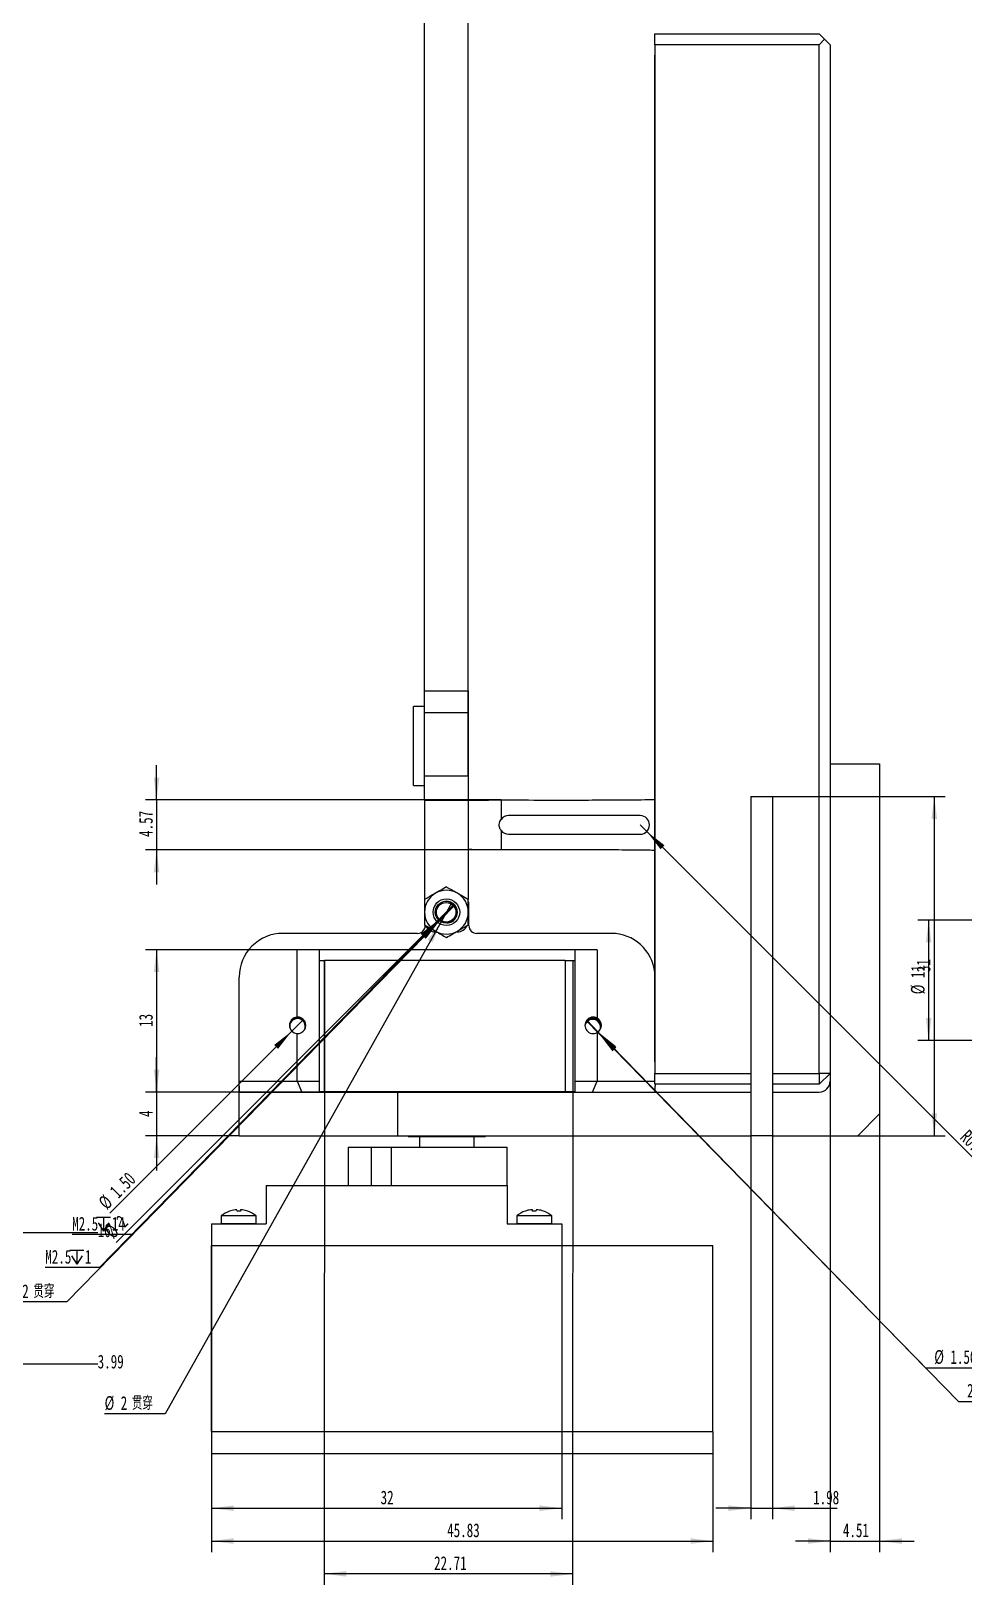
# Model space of a CAD drawing. Header units: millimetres. Extents: x 0 to 1189, y 0 to 841.
# Drawn here: x 181.7 to 352.1, y 400 to 684 of the extents above; entities that cross this region are included whole.
import ezdxf

# ---------------------------------------------------------------- set-up
doc = ezdxf.new("R2010")
doc.units = ezdxf.units.MM
doc.layers.add('10', color=7, linetype='Continuous')
doc.layers.add('WCSK', color=1, linetype='Continuous')
doc.styles.add('SLDTEXTSTYLE0', font='TXT', dxfattribs={"width": 0.7})
doc.styles.add('SLDTEXTSTYLE1', font='TXT', dxfattribs={"width": 0.7, "bigfont": 'bigfont'})
doc.dimstyles.new('SLDDIMSTYLE1', dxfattribs={"dimtxt": 2.5, "dimasz": 4.08, "dimexe": 0, "dimexo": 0.0625, "dimtad": 0, "dimtih": 1, "dimtoh": 1, "dimlfac": 0.5, "dimrnd": 1e-09, "dimzin": 12, "dimdsep": 46, "dimtxsty": 'SLDTEXTSTYLE0', "dimblk1": 'NONE', "dimblk2": 'NONE', "dimsah": 1, "dimcen": 0.09, "dimadec": 0, "dimazin": 3, "dimtfac": 1, "dimtofl": 0, "dimtmove": 0, "dimatfit": 3, "dimldrblk": 'NONE', "dimfxl": 1, "dimfrac": 2, "dimtolj": 1, "dimtzin": 12, "dimarcsym": 0})
doc.dimstyles.new('SLDDIMSTYLE10', dxfattribs={"dimtxt": 2.5, "dimasz": 4.08, "dimexe": 0, "dimexo": 0.0625, "dimtad": 2, "dimlfac": 0.5, "dimrnd": 1e-09, "dimdsep": 46, "dimtxsty": 'SLDTEXTSTYLE0', "dimsah": 1, "dimcen": 0, "dimadec": 0, "dimazin": 2, "dimtfac": 1, "dimtofl": 0, "dimtmove": 0, "dimatfit": 3, "dimfxl": 1, "dimfrac": 2, "dimtolj": 1, "dimtzin": 12, "dimarcsym": 0})
doc.dimstyles.new('SLDDIMSTYLE13', dxfattribs={"dimtxt": 2.5, "dimasz": 4.08, "dimexe": 0, "dimexo": 0.0625, "dimtad": 2, "dimlfac": 0.5, "dimrnd": 1e-09, "dimzin": 12, "dimdsep": 46, "dimtxsty": 'SLDTEXTSTYLE0', "dimblk1": 'NONE', "dimsah": 1, "dimcen": 0, "dimadec": 0, "dimazin": 3, "dimtfac": 1, "dimtmove": 0, "dimatfit": 3, "dimldrblk": 'NONE', "dimfxl": 1, "dimfrac": 2, "dimtolj": 1, "dimtzin": 12, "dimarcsym": 0})
doc.dimstyles.new('SLDDIMSTYLE14', dxfattribs={"dimtxt": 2.5, "dimasz": 4.08, "dimexe": 0, "dimexo": 0.0625, "dimtad": 2, "dimlfac": 0.5, "dimrnd": 1e-09, "dimzin": 4, "dimdsep": 46, "dimtxsty": 'SLDTEXTSTYLE0', "dimblk1": 'NONE', "dimsah": 1, "dimcen": 0, "dimadec": 0, "dimazin": 1, "dimtfac": 1, "dimtmove": 0, "dimatfit": 3, "dimldrblk": 'NONE', "dimfxl": 1, "dimfrac": 2, "dimtolj": 1, "dimtzin": 12, "dimarcsym": 0})
doc.dimstyles.new('SLDDIMSTYLE15', dxfattribs={"dimtxt": 2.5, "dimasz": 4.08, "dimexe": 0, "dimexo": 0.0625, "dimtad": 0, "dimtih": 1, "dimtoh": 1, "dimlfac": 0.5, "dimrnd": 1e-09, "dimzin": 12, "dimdsep": 46, "dimtxsty": 'SLDTEXTSTYLE0', "dimblk1": 'NONE', "dimsah": 1, "dimcen": 0, "dimadec": 0, "dimazin": 3, "dimtfac": 1, "dimtmove": 0, "dimatfit": 3, "dimldrblk": 'NONE', "dimfxl": 1, "dimfrac": 2, "dimtolj": 1, "dimtzin": 12, "dimarcsym": 0})
doc.dimstyles.new('SLDDIMSTYLE4', dxfattribs={"dimtxt": 2.5, "dimasz": 4.08, "dimexe": 0, "dimexo": 0.0625, "dimtad": 2, "dimlfac": 0.5, "dimrnd": 1e-09, "dimzin": 12, "dimdsep": 46, "dimtxsty": 'SLDTEXTSTYLE0', "dimsah": 1, "dimcen": 0.09, "dimadec": 0, "dimazin": 3, "dimtfac": 1, "dimtmove": 0, "dimatfit": 0, "dimfxl": 1, "dimfrac": 2, "dimtolj": 1, "dimtzin": 12, "dimarcsym": 0})
doc.dimstyles.new('SLDDIMSTYLE5', dxfattribs={"dimtxt": 2.5, "dimasz": 4.08, "dimexe": 0, "dimexo": 0.0625, "dimtad": 2, "dimlfac": 0.5, "dimrnd": 1e-09, "dimzin": 12, "dimdsep": 46, "dimtxsty": 'SLDTEXTSTYLE0', "dimsah": 1, "dimcen": 0.09, "dimadec": 0, "dimazin": 3, "dimtfac": 1, "dimtofl": 0, "dimtmove": 0, "dimatfit": 3, "dimfxl": 1, "dimfrac": 2, "dimtolj": 1, "dimtzin": 12, "dimarcsym": 0})
doc.dimstyles.new('SLDDIMSTYLE8', dxfattribs={"dimtxt": 2.5, "dimasz": 4.08, "dimexe": 0, "dimexo": 0.0625, "dimtad": 0, "dimtih": 1, "dimtoh": 1, "dimlfac": 0.5, "dimrnd": 1e-09, "dimzin": 12, "dimdsep": 46, "dimtxsty": 'SLDTEXTSTYLE0', "dimblk1": 'NONE', "dimsah": 1, "dimcen": 0, "dimadec": 0, "dimazin": 3, "dimtfac": 1, "dimtmove": 0, "dimatfit": 3, "dimldrblk": 'NONE', "dimfxl": 1, "dimfrac": 2, "dimtolj": 1, "dimtzin": 12, "dimarcsym": 0})
doc.dimstyles.new('SLDDIMSTYLE9', dxfattribs={"dimtxt": 2.5, "dimasz": 4.08, "dimexe": 0, "dimexo": 0.0625, "dimtad": 0, "dimtih": 1, "dimtoh": 1, "dimlfac": 0.5, "dimrnd": 1e-09, "dimzin": 4, "dimdsep": 46, "dimtxsty": 'SLDTEXTSTYLE0', "dimblk1": 'NONE', "dimsah": 1, "dimcen": 0, "dimadec": 0, "dimazin": 1, "dimtfac": 1, "dimtmove": 0, "dimatfit": 3, "dimldrblk": 'NONE', "dimfxl": 1, "dimfrac": 2, "dimtolj": 1, "dimtzin": 12, "dimarcsym": 0})

# ---------------------------------------------------------------- blocks, each defined once
blk = doc.blocks.new('_D_114')
at = {"layer": '10'}
blk.add_line((139.35, 464.4), (193.85, 464.4), dxfattribs=at)
at = {"layer": '10', "insert": (193.85, 466.07), "char_height": 2.5, "attachment_point": 1, "style": 'SLDTEXTSTYLE0'}
blk.add_mtext('16', dxfattribs=at)
blk = doc.blocks.new('_None')
blk = doc.blocks.new('_D_115')
at = {"layer": '10'}
blk.add_line((140.75, 440.37), (193.85, 440.37), dxfattribs=at)
at = {"layer": '10', "insert": (193.85, 442.05), "char_height": 2.5, "attachment_point": 1, "style": 'SLDTEXTSTYLE0'}
blk.add_mtext('3.99', dxfattribs=at)
blk = doc.blocks.new('_D_171')
at = {"layer": '10'}
for p, q in [((397.41, 521.5), (343.69, 521.5)), ((345.69, 521.5), (345.69, 499.5)), ((397.41, 499.5), (343.69, 499.5))]:
    blk.add_line(p, q, dxfattribs=at)
for points in [[(345.69, 521.5), (345.18, 517.42), (346.19, 517.42)], [(345.69, 499.5), (346.19, 503.58), (345.18, 503.58)]]:
    blk.add_solid(points, dxfattribs=at)
at = {"layer": '10', "char_height": 2.5, "attachment_point": 1, "rotation": 90, "style": 'SLDTEXTSTYLE0'}
for s, insert in [('11', (342.46, 510.88)), ('%%c', (342.45, 507.94))]:
    blk.add_mtext(s, dxfattribs=dict(at, insert=insert))
blk = doc.blocks.new('_D_177')
at = {"layer": '10'}
for p, q in [((214.62, 424), (214.62, 406)), ((306.27, 424), (306.27, 406)), ((214.62, 408), (306.27, 408))]:
    blk.add_line(p, q, dxfattribs=at)
for points in [[(214.62, 408), (218.7, 407.49), (218.7, 408.51)], [(306.27, 408), (302.19, 408.51), (302.19, 407.49)]]:
    blk.add_solid(points, dxfattribs=at)
at = {"layer": '10', "insert": (257.71, 411.22), "char_height": 2.5, "attachment_point": 1, "style": 'SLDTEXTSTYLE0'}
blk.add_mtext('45.83', dxfattribs=at)
blk = doc.blocks.new('_D_178')
at = {"layer": '10'}
for p, q in [((327.7, 492.07), (327.7, 406)), ((336.72, 486.07), (336.72, 406)), ((327.7, 408), (321.35, 408)), ((327.7, 408), (336.72, 408)), ((336.72, 408), (343.07, 408))]:
    blk.add_line(p, q, dxfattribs=at)
for points in [[(327.7, 408), (323.62, 408.51), (323.62, 407.49)], [(336.72, 408), (340.8, 407.49), (340.8, 408.51)]]:
    blk.add_solid(points, dxfattribs=at)
at = {"layer": '10', "insert": (330.02, 411.22), "char_height": 2.5, "attachment_point": 1, "style": 'SLDTEXTSTYLE0'}
blk.add_mtext('4.51', dxfattribs=at)
blk = doc.blocks.new('_D_179')
at = {"layer": '10'}
for p, q in [((313.18, 482.07), (313.18, 412)), ((317.13, 482.07), (317.13, 412)), ((313.18, 414), (306.83, 414)), ((313.18, 414), (317.13, 414)), ((317.13, 414), (328.96, 414))]:
    blk.add_line(p, q, dxfattribs=at)
for points in [[(313.18, 414), (309.1, 414.51), (309.1, 413.49)], [(317.13, 414), (321.21, 413.49), (321.21, 414.51)]]:
    blk.add_solid(points, dxfattribs=at)
at = {"layer": '10', "insert": (324.58, 417.22), "char_height": 2.5, "attachment_point": 1, "style": 'SLDTEXTSTYLE0'}
blk.add_mtext('1.98', dxfattribs=at)
blk = doc.blocks.new('_D_180')
at = {"layer": '10'}
for q in [(258.98, 524.36), (197.2, 462.59)]:
    blk.add_line((256.15, 521.53), q, dxfattribs=at)
blk.add_solid([(256.15, 521.53), (252.91, 519.01), (253.62, 518.29)], dxfattribs=at)
at = {"layer": '10', "char_height": 2.5, "attachment_point": 1, "rotation": 45, "style": 'SLDTEXTSTYLE0'}
for s, insert in [('%%c', (194.92, 464.87)), ('2', (197, 466.94))]:
    blk.add_mtext(s, dxfattribs=dict(at, insert=insert))
blk = doc.blocks.new('_D_181')
at = {"layer": '10'}
for q in [(231.45, 503.32), (196.05, 467.92)]:
    blk.add_line((229.33, 501.2), q, dxfattribs=at)
blk.add_solid([(229.33, 501.2), (226.09, 498.67), (226.8, 497.95)], dxfattribs=at)
at = {"layer": '10', "char_height": 2.5, "attachment_point": 1, "rotation": 45, "style": 'SLDTEXTSTYLE0'}
for s, insert in [('1.50', (195.85, 472.27)), ('%%c', (193.76, 470.2))]:
    blk.add_mtext(s, dxfattribs=dict(at, insert=insert))
blk = doc.blocks.new('_D_182')
at = {"layer": '10'}
for p, q in [((235.29, 514.1), (235.21, 400.02)), ((280.7, 514.07), (280.62, 399.98)), ((280.62, 401.98), (235.21, 402.02))]:
    blk.add_line(p, q, dxfattribs=at)
for points in [[(235.21, 402.02), (239.29, 401.5), (239.29, 402.52)], [(280.62, 401.98), (276.54, 402.49), (276.54, 401.48)]]:
    blk.add_solid(points, dxfattribs=at)
at = {"layer": '10', "insert": (255.32, 405.22), "char_height": 2.5, "attachment_point": 1, "rotation": 359.9591, "style": 'SLDTEXTSTYLE0'}
blk.add_mtext('22.71', dxfattribs=at)
blk = doc.blocks.new('_D_183')
at = {"layer": '10'}
for p, q in [((230.3, 516.07), (202.62, 516.07)), ((204.62, 516.07), (204.62, 490.07)), ((234.3, 490.07), (202.62, 490.07))]:
    blk.add_line(p, q, dxfattribs=at)
for points in [[(204.62, 516.07), (204.11, 511.99), (205.13, 511.99)], [(204.62, 490.07), (205.13, 494.15), (204.11, 494.15)]]:
    blk.add_solid(points, dxfattribs=at)
at = {"layer": '10', "insert": (201.4, 501.97), "char_height": 2.5, "attachment_point": 1, "rotation": 90, "style": 'SLDTEXTSTYLE0'}
blk.add_mtext('13', dxfattribs=at)
blk = doc.blocks.new('_D_184')
at = {"layer": '10'}
for p, q in [((253.56, 693.48), (247.21, 693.48)), ((253.56, 559.39), (253.56, 695.48)), ((253.56, 693.48), (261.56, 693.48)), ((261.56, 559.39), (261.56, 695.48)), ((261.56, 693.48), (267.91, 693.48))]:
    blk.add_line(p, q, dxfattribs=at)
for points in [[(253.56, 693.48), (249.48, 693.99), (249.48, 692.97)], [(261.56, 693.48), (265.64, 692.97), (265.64, 693.99)]]:
    blk.add_solid(points, dxfattribs=at)
at = {"layer": '10', "insert": (257.02, 696.7), "char_height": 2.5, "attachment_point": 1, "style": 'SLDTEXTSTYLE0'}
blk.add_mtext('4', dxfattribs=at)
blk = doc.blocks.new('_D_185')
at = {"layer": '10'}
for p, q in [((204.62, 543.46), (204.62, 549.81)), ((267.56, 543.46), (202.62, 543.46)), ((204.62, 543.46), (204.62, 534.32)), ((267.56, 534.32), (202.62, 534.32)), ((204.62, 534.32), (204.62, 527.97))]:
    blk.add_line(p, q, dxfattribs=at)
for points in [[(204.62, 543.46), (205.13, 547.54), (204.11, 547.54)], [(204.62, 534.32), (204.11, 530.24), (205.13, 530.24)]]:
    blk.add_solid(points, dxfattribs=at)
at = {"layer": '10', "insert": (201.4, 536.7), "char_height": 2.5, "attachment_point": 1, "rotation": 90, "style": 'SLDTEXTSTYLE0'}
blk.add_mtext('4.57', dxfattribs=at)
blk = doc.blocks.new('_D_186')
at = {"layer": '10'}
for p, q in [((204.62, 490.07), (204.62, 496.42)), ((219.7, 490.07), (202.62, 490.07)), ((204.62, 490.07), (204.62, 482.07)), ((219.7, 482.07), (202.62, 482.07)), ((204.62, 482.07), (204.62, 475.72))]:
    blk.add_line(p, q, dxfattribs=at)
for points in [[(204.62, 490.07), (205.13, 494.15), (204.11, 494.15)], [(204.62, 482.07), (204.11, 477.99), (205.13, 477.99)]]:
    blk.add_solid(points, dxfattribs=at)
at = {"layer": '10', "insert": (201.4, 485.52), "char_height": 2.5, "attachment_point": 1, "rotation": 90, "style": 'SLDTEXTSTYLE0'}
blk.add_mtext('4', dxfattribs=at)
blk = doc.blocks.new('_D_187')
at = {"layer": '10'}
for p, q in [((317.13, 544.07), (348.72, 544.07)), ((346.72, 544.07), (346.72, 482.07)), ((317.13, 482.07), (348.72, 482.07))]:
    blk.add_line(p, q, dxfattribs=at)
for points in [[(346.72, 544.07), (346.21, 539.99), (347.23, 539.99)], [(346.72, 482.07), (347.23, 486.15), (346.21, 486.15)]]:
    blk.add_solid(points, dxfattribs=at)
at = {"layer": '10', "insert": (343.5, 511.97), "char_height": 2.5, "attachment_point": 1, "rotation": 90, "style": 'SLDTEXTSTYLE0'}
blk.add_mtext('31', dxfattribs=at)
blk = doc.blocks.new('_D_188')
at = {"layer": '10'}
for p, q in [((214.65, 465.97), (214.65, 412)), ((278.65, 465.97), (278.65, 412)), ((214.65, 414), (278.65, 414))]:
    blk.add_line(p, q, dxfattribs=at)
for points in [[(214.65, 414), (218.73, 413.49), (218.73, 414.51)], [(278.65, 414), (274.57, 414.51), (274.57, 413.49)]]:
    blk.add_solid(points, dxfattribs=at)
at = {"layer": '10', "insert": (245.55, 417.22), "char_height": 2.5, "attachment_point": 1, "style": 'SLDTEXTSTYLE0'}
blk.add_mtext('32', dxfattribs=at)
blk = doc.blocks.new('_D_189')
at = {"layer": '10'}
for p, q in [((258.54, 524.69), (256.59, 521.2)), ((256.59, 521.2), (206.21, 431.27)), ((206.21, 431.27), (195.12, 431.27))]:
    blk.add_line(p, q, dxfattribs=at)
blk.add_solid([(256.59, 521.2), (254.15, 517.89), (255.04, 517.4)], dxfattribs=at)
at = {"layer": '10', "char_height": 2.5, "attachment_point": 1}
for s, insert, style in [('%%c', (195.12, 434.48), 'SLDTEXTSTYLE0'), ('贯穿', (200.09, 434.47), 'SLDTEXTSTYLE1'), ('2', (198.06, 434.47), 'SLDTEXTSTYLE0')]:
    blk.add_mtext(s, dxfattribs=dict(at, insert=insert, style=style))
blk = doc.blocks.new('SW_SYMBOL_HOLE_DEPTH')
at = {"layer": '10', "color": 0}
for p, q in [((0, 875), (800, 875)), ((100, 555), (400, 75)), ((400, 875), (400, 75)), ((700, 555), (400, 75))]:
    blk.add_line(p, q, dxfattribs=at)
blk = doc.blocks.new('_D_190')
at = {"layer": '10'}
for p, q in [((283.19, 503.07), (285.42, 500.78)), ((285.42, 500.78), (351.13, 433.53)), ((351.13, 433.53), (361.5, 433.53))]:
    blk.add_line(p, q, dxfattribs=at)
blk.add_solid([(285.42, 500.78), (287.91, 497.51), (288.64, 498.22)], dxfattribs=at)
at = {"layer": '10', "xscale": 0.0032226693, "yscale": 0.0032226693, "zscale": 0.0032226693}
blk.add_blockref('SW_SYMBOL_HOLE_DEPTH', (357.62, 433.89), dxfattribs=at)
at = {"layer": '10', "char_height": 2.5, "attachment_point": 1, "style": 'SLDTEXTSTYLE0'}
for s, insert in [('2-M2', (352.72, 436.74)), ('4', (360.41, 436.74))]:
    blk.add_mtext(s, dxfattribs=dict(at, insert=insert))
blk = doc.blocks.new('_D_191')
at = {"layer": '10'}
for p, q in [((259.1, 524.2), (256.3, 521.34)), ((256.3, 521.34), (188.21, 451.71)), ((188.21, 451.71), (177.12, 451.71))]:
    blk.add_line(p, q, dxfattribs=at)
blk.add_solid([(256.3, 521.34), (253.09, 518.78), (253.81, 518.07)], dxfattribs=at)
at = {"layer": '10', "char_height": 2.5, "attachment_point": 1}
for s, insert, style in [('%%c', (177.12, 454.92), 'SLDTEXTSTYLE0'), ('2', (180.06, 454.91), 'SLDTEXTSTYLE0'), ('贯穿', (182.09, 454.91), 'SLDTEXTSTYLE1')]:
    blk.add_mtext(s, dxfattribs=dict(at, insert=insert, style=style))
blk = doc.blocks.new('_D_192')
at = {"layer": 'WCSK'}
for p, q in [((258.92, 524.36), (256.13, 521.5)), ((256.13, 521.5), (200.21, 464.04)), ((200.21, 464.04), (189.19, 464.04))]:
    blk.add_line(p, q, dxfattribs=at)
blk.add_solid([(256.13, 521.5), (252.92, 518.93), (253.64, 518.22)], dxfattribs=at)
at = {"layer": 'WCSK', "xscale": 0.0032226693, "yscale": 0.0032226693, "zscale": 0.0032226693}
blk.add_blockref('SW_SYMBOL_HOLE_DEPTH', (193.64, 464.4), dxfattribs=at)
at = {"layer": 'WCSK', "char_height": 2.5, "attachment_point": 1, "style": 'SLDTEXTSTYLE0'}
for s, insert in [('M2.5', (189.19, 467.25)), ('14', (196.43, 467.25))]:
    blk.add_mtext(s, dxfattribs=dict(at, insert=insert))
blk = doc.blocks.new('_D_193')
at = {"layer": '10'}
for p, q in [((283.24, 503.18), (285.33, 501.03)), ((285.33, 501.03), (345.13, 439.69)), ((345.13, 439.69), (359.51, 439.69))]:
    blk.add_line(p, q, dxfattribs=at)
blk.add_solid([(285.33, 501.03), (287.82, 497.75), (288.55, 498.46)], dxfattribs=at)
at = {"layer": '10', "char_height": 2.5, "attachment_point": 1}
for s, insert, style in [('贯穿', (354.98, 442.89), 'SLDTEXTSTYLE1'), ('%%c', (346.72, 442.9), 'SLDTEXTSTYLE0'), ('1.50', (349.66, 442.89), 'SLDTEXTSTYLE0')]:
    blk.add_mtext(s, dxfattribs=dict(at, insert=insert, style=style))
blk = doc.blocks.new('_D_194')
at = {"layer": 'WCSK'}
for p, q in [((258.97, 524.37), (256.17, 521.5)), ((256.17, 521.5), (194.21, 458)), ((194.21, 458), (184.28, 458))]:
    blk.add_line(p, q, dxfattribs=at)
blk.add_solid([(256.17, 521.5), (252.96, 518.94), (253.69, 518.23)], dxfattribs=at)
at = {"layer": 'WCSK', "xscale": 0.0032226693, "yscale": 0.0032226693, "zscale": 0.0032226693}
blk.add_blockref('SW_SYMBOL_HOLE_DEPTH', (188.74, 458.36), dxfattribs=at)
at = {"layer": 'WCSK', "char_height": 2.5, "attachment_point": 1, "style": 'SLDTEXTSTYLE0'}
for s, insert in [('M2.5', (184.28, 461.21)), ('1', (191.52, 461.21))]:
    blk.add_mtext(s, dxfattribs=dict(at, insert=insert))
blk = doc.blocks.new('_D_195')
at = {"layer": '10'}
for q in [(292.98, 538.89), (354.65, 477.22)]:
    blk.add_line((294.19, 537.68), q, dxfattribs=at)
blk.add_solid([(294.19, 537.68), (296.71, 534.44), (297.43, 535.16)], dxfattribs=at)
at = {"layer": '10', "insert": (353.05, 483.37), "char_height": 2.5, "attachment_point": 1, "rotation": 315, "style": 'SLDTEXTSTYLE0'}
blk.add_mtext('R0.85', dxfattribs=at)

msp = doc.modelspace()

# ---------------------------------------------------------------- linework, layer by layer
at = {"color": 7, "linetype": 'Continuous', "lineweight": 25}
for p, q in [((295.669, 681.478), (295.669, 683.478)), ((295.669, 683.478), (325.669, 683.478)), ((325.669, 683.478), (326.669, 682.478)), ((326.669, 682.478), (325.669, 681.478)), ((327.669, 681.478), (326.669, 682.478)), ((295.669, 679.596), (295.656, 679.596)), ((295.656, 495.596), (295.656, 679.596)), ((295.669, 681.478), (295.669, 493.478)), ((325.669, 681.478), (295.669, 681.478)), ((325.669, 493.478), (325.669, 681.478)), ((327.669, 681.478), (327.669, 493.478)), ((253.564, 563.392), (261.564, 563.392)), ((253.564, 559.392), (253.564, 563.392)), ((261.564, 563.392), (261.564, 559.392)), ((253.564, 560.519), (251.566, 560.519)), ((251.566, 553.319), (251.566, 560.519)), ((261.566, 561.519), (261.564, 561.519)), ((261.566, 561.519), (261.566, 545.119)), ((261.564, 559.392), (253.564, 559.392)), ((253.564, 547.864), (253.564, 559.392)), ((261.564, 547.864), (261.564, 559.392)), ((251.566, 546.119), (251.566, 553.319)), ((327.7, 550.071), (327.7, 492.071)), ((327.7, 550.071), (336.72, 550.071)), ((336.72, 550.071), (336.72, 486.071)), ((251.566, 546.119), (253.564, 546.119)), ((253.564, 543.392), (253.564, 547.864)), ((253.564, 547.864), (261.564, 547.864)), ((261.564, 547.864), (261.564, 543.392)), ((253.564, 543.392), (261.564, 543.392)), ((253.564, 543.392), (253.564, 521.327)), ((261.566, 545.119), (261.564, 545.119)), ((261.564, 543.392), (261.564, 525.247)), ((267.564, 543.457), (267.564, 539.903)), ((313.181, 544.071), (313.181, 482.071)), ((313.181, 544.071), (317.135, 544.071)), ((317.135, 544.071), (317.135, 482.071)), ((292.983, 540.587), (268.927, 540.587)), ((267.564, 537.87), (267.564, 534.316)), ((268.927, 537.186), (292.983, 537.186)), ((257.57, 524.934), (257.306, 524.917)), ((259.216, 524.075), (258.928, 524.35)), ((261.7, 520.471), (261.7, 524.071)), ((252.3, 519.071), (227.7, 519.071)), ((287.7, 519.071), (263.1, 519.071)), ((230.3, 503.757), (230.3, 516.071)), ((285.1, 516.071), (230.3, 516.071)), ((234.3, 516.071), (234.3, 492.071)), ((234.3, 514.104), (235.288, 514.104)), ((235.288, 490.104), (235.288, 514.104)), ((279.288, 514.104), (235.288, 514.104)), ((279.288, 514.104), (279.288, 490.104)), ((279.288, 514.104), (281.1, 514.104)), ((281.1, 492.071), (281.1, 516.071)), ((285.1, 516.071), (285.1, 503.581)), ((219.7, 492.071), (219.7, 511.071)), ((230.3, 492.071), (230.3, 500.762)), ((285.1, 500.938), (285.1, 492.071)), ((295.669, 495.596), (295.656, 495.596)), ((219.7, 491.165), (219.7, 492.071)), ((219.7, 492.071), (230.3, 492.071)), ((230.3, 492.071), (231.128, 490.071)), ((230.3, 492.071), (234.3, 492.071)), ((234.3, 492.071), (234.3, 490.071)), ((281.1, 490.071), (281.1, 492.071)), ((281.1, 492.071), (285.1, 492.071)), ((284.272, 490.071), (285.1, 492.071)), ((285.1, 492.071), (295.669, 492.071)), ((295.669, 493.478), (313.181, 493.478)), ((295.669, 491.478), (295.669, 493.478)), ((313.181, 491.478), (295.669, 491.478)), ((295.7, 491.478), (295.7, 491.165)), ((317.135, 493.478), (325.669, 493.478)), ((325.669, 491.478), (317.135, 491.478)), ((317.181, 491.478), (317.181, 490.071)), ((327.669, 493.478), (325.669, 491.478)), ((325.669, 493.478), (325.669, 491.478)), ((327.669, 493.478), (325.669, 493.478)), ((219.7, 482.071), (219.7, 491.165)), ((219.721, 490.071), (248.7, 490.071)), ((235.288, 490.104), (234.3, 490.104)), ((279.288, 490.104), (235.288, 490.104)), ((248.7, 482.071), (248.7, 490.071)), ((248.7, 490.071), (313.181, 490.071)), ((281.1, 490.104), (279.288, 490.104)), ((295.7, 490.071), (295.7, 491.165)), ((317.135, 490.071), (325.7, 490.071)), ((332.72, 482.071), (336.72, 486.071)), ((219.7, 482.071), (248.7, 482.071)), ((239.624, 479.972), (239.624, 472.972)), ((239.624, 479.972), (243.801, 479.972)), ((243.801, 479.972), (243.801, 472.972)), ((243.801, 479.972), (247.472, 479.972)), ((247.472, 479.972), (247.472, 472.972)), ((247.472, 479.972), (268.648, 479.972)), ((248.7, 482.071), (313.181, 482.071)), ((250.608, 482.071), (250.608, 481.972)), ((250.608, 481.972), (252.306, 481.972)), ((252.306, 481.972), (252.306, 482.071)), ((252.306, 481.972), (253.517, 481.972)), ((252.648, 481.972), (252.648, 479.972)), ((253.517, 481.972), (253.517, 482.071)), ((253.517, 481.972), (261.78, 481.972)), ((261.78, 481.972), (261.78, 482.071)), ((261.78, 481.972), (262.99, 481.972)), ((262.648, 479.972), (262.648, 481.972)), ((262.99, 481.972), (262.99, 482.071)), ((262.99, 481.972), (264.688, 481.972)), ((264.688, 481.972), (264.688, 482.071)), ((268.648, 472.972), (268.648, 479.972)), ((317.135, 482.071), (313.181, 482.071)), ((317.135, 482.071), (332.72, 482.071)), ((224.648, 472.972), (224.648, 465.972)), ((224.648, 472.972), (268.648, 472.972)), ((268.648, 472.972), (268.648, 465.972)), ((214.648, 465.972), (214.648, 461.999)), ((214.648, 465.972), (224.648, 465.972)), ((216.425, 467.436), (216.425, 465.994)), ((222.825, 467.436), (216.425, 467.436)), ((222.825, 465.994), (216.425, 465.994)), ((217.957, 468.298), (217.956, 468.307)), ((219.317, 468.298), (219.293, 468.537)), ((219.957, 468.537), (219.933, 468.298)), ((221.294, 468.307), (221.293, 468.298)), ((222.825, 465.994), (222.825, 467.436)), ((268.648, 465.972), (278.648, 465.972)), ((270.417, 467.444), (270.417, 466.003)), ((276.817, 467.444), (270.417, 467.444)), ((276.817, 466.003), (270.417, 466.003)), ((271.949, 468.306), (271.948, 468.316)), ((273.309, 468.306), (273.285, 468.545)), ((273.949, 468.545), (273.925, 468.306)), ((275.286, 468.316), (275.285, 468.306)), ((276.817, 466.003), (276.817, 467.444)), ((278.648, 465.972), (278.648, 461.999)), ((214.62, 461.999), (306.27, 461.999)), ((214.62, 427.999), (214.62, 461.999)), ((306.27, 427.999), (306.27, 461.999)), ((214.62, 427.999), (214.62, 423.999)), ((214.62, 427.999), (306.27, 427.999)), ((306.27, 427.999), (306.27, 423.999)), ((214.62, 423.999), (306.27, 423.999))]:
    msp.add_line(p, q, dxfattribs=at)
at = {"color": 7, "linetype": 'Continuous', "lineweight": 25, "flags": 128}
for points in [[(259.564, 522.948), (259.456, 523.598), (259.407, 523.726)], [(261.7, 524.071), (261.642, 524.657), (261.564, 524.964)]]:
    msp.add_lwpolyline(points, dxfattribs=at)
at = {"color": 7, "linetype": 'Continuous', "lineweight": 25}
for centre, radius in [((257.57, 522.934), 2.433), ((257.521, 522.928), 2), ((257.521, 522.928), 1.784)]:
    msp.add_circle(centre, radius, dxfattribs=at)
for centre, radius, start, end in [((268.927, 538.886), 1.7, 90, 143.28671), ((292.983, 538.886), 1.7, 270, 90), ((268.927, 538.886), 1.7, 216.71329, 270), ((257.57, 522.934), 4, 120, 180), ((257.57, 522.934), 4, 60, 120), ((257.57, 522.934), 4, 0, 60), ((257.57, 522.934), 4, 180, 240), ((257.57, 522.934), 2, 276.16574, 90), ((257.564, 522.948), 2, 294.26568, 0), ((257.57, 522.934), 4, 300, 0), ((252.3, 520.471), 1.4, 270, 0), ((255.564, 521.327), 2, 203.50379, 270), ((259.564, 521.327), 2, 270, 335.52115), ((263.1, 520.471), 1.4, 180, 270), ((227.7, 511.071), 8, 90, 180), ((257.57, 522.934), 4, 240, 300), ((287.7, 511.071), 8, 6.01717, 90), ((230.39, 502.259), 1.5, 93.45292, 266.54708), ((230.36, 502.054), 1.427, 90, 188.4301), ((230.36, 502.054), 1.6, 90, 139.62258), ((230.39, 502.259), 1.5, 266.54708, 93.45292), ((230.36, 502.054), 1.6, 23.74428, 90), ((230.36, 502.054), 1.427, 334.93675, 90), ((284.39, 502.259), 1.5, 61.76396, 298.23604), ((284.306, 501.929), 1.427, 90, 171.42083), ((284.306, 501.929), 1.6, 90, 142.65763), ((284.288, 502.104), 1.5, 90, 143.08989), ((284.288, 502.104), 1.5, 37.81821, 90), ((284.306, 501.929), 1.6, 8.64089, 90), ((284.306, 501.929), 1.427, 339.87769, 90), ((284.39, 502.259), 1.5, 298.23604, 61.76396), ((325.7, 492.071), 2, 270, 0), ((248.7, 491.165), 29, 180, 182.1624), ((266.7, 491.165), 29, 357.8376, 0), ((219.625, 463.594), 5, 109.50216, 129.79182), ((217.852, 465.821), 0.173, 60.85367, 90), ((219.625, 463.565), 5.018, 97.78079, 109.40945), ((219.625, 463.427), 4.881, 86.37905, 93.62095), ((219.626, 463.565), 5.018, 70.59055, 82.21921), ((219.625, 463.594), 5, 50.20818, 70.49784), ((221.398, 465.821), 0.173, 90, 119.14633), ((273.617, 463.603), 5, 109.50216, 129.79182), ((271.844, 465.829), 0.173, 55.69819, 90), ((273.616, 463.573), 5.018, 97.78079, 109.40945), ((273.617, 463.435), 4.881, 86.37905, 93.62095), ((273.618, 463.573), 5.018, 70.59055, 82.21921), ((273.617, 463.603), 5, 50.20818, 70.49784), ((275.39, 465.829), 0.173, 90, 124.30181)]:
    msp.add_arc(centre, radius, start, end, dxfattribs=at)
for points, knots in [([(261.564, 543.392), (261.63, 543.393), (261.763, 543.396), (262.797, 543.412), (264.319, 543.432), (266.007, 543.448), (267.122, 543.454), (267.564, 543.457)], [0, 0, 0, 0, 0.2146693, 0.4293379, 0.644026, 0.8587321, 1, 1, 1, 1]), ([(267.564, 543.457), (272.884, 543.444), (281.863, 543.422), (291.228, 543.474), (295.271, 543.533), (295.656, 543.539)], [0, 0, 0, 0, 0.56813605, 0.95892535, 1, 1, 1, 1]), ([(267.564, 537.87), (267.465, 538.034), (267.266, 538.364), (267.199, 538.945), (267.298, 539.481), (267.482, 539.773), (267.564, 539.903)], [0, 0, 0, 0, 0.2630641, 0.5261202, 0.7890254, 1, 1, 1, 1]), ([(267.564, 534.316), (266.889, 534.32), (265.54, 534.329), (263.742, 534.348), (262.385, 534.367), (261.666, 534.379), (261.593, 534.38), (261.564, 534.381)], [0, 0, 0, 0, 0.2146937, 0.4293869, 0.6440902, 0.8587939, 1, 1, 1, 1]), ([(295.656, 534.234), (295.271, 534.24), (291.228, 534.299), (281.863, 534.351), (272.884, 534.329), (267.564, 534.316)], [0, 0, 0, 0, 0.04107465, 0.43186395, 1, 1, 1, 1]), ([(255.57, 526.398), (255.207, 526.189), (254.53, 525.798), (253.874, 525.42), (253.57, 525.244)], [0, 0, 0, 0, 0.5352608, 1, 1, 1, 1]), ([(257.57, 527.553), (257.188, 527.332), (256.531, 526.953), (255.853, 526.562), (255.57, 526.398)], [0, 0, 0, 0, 0.5819428, 1, 1, 1, 1]), ([(259.57, 526.398), (259.207, 526.608), (258.53, 526.999), (257.874, 527.377), (257.57, 527.553)], [0, 0, 0, 0, 0.5352608, 1, 1, 1, 1]), ([(261.57, 525.244), (261.188, 525.464), (260.531, 525.844), (259.853, 526.235), (259.57, 526.398)], [0, 0, 0, 0, 0.58194283, 1, 1, 1, 1]), ([(253.57, 525.244), (253.57, 524.802), (253.57, 524.044), (253.57, 523.261), (253.57, 522.934)], [0, 0, 0, 0, 0.58194283, 1, 1, 1, 1]), ([(253.57, 522.934), (253.57, 522.515), (253.57, 521.733), (253.57, 520.977), (253.57, 520.625)], [0, 0, 0, 0, 0.5352608, 1, 1, 1, 1]), ([(261.57, 522.934), (261.57, 523.353), (261.57, 524.136), (261.57, 524.892), (261.57, 525.244)], [0, 0, 0, 0, 0.5352608, 1, 1, 1, 1]), ([(261.57, 520.625), (261.57, 521.066), (261.57, 521.825), (261.57, 522.607), (261.57, 522.934)], [0, 0, 0, 0, 0.58194283, 1, 1, 1, 1]), ([(253.57, 520.625), (253.952, 520.404), (254.609, 520.025), (255.287, 519.634), (255.57, 519.47)], [0, 0, 0, 0, 0.5819428, 1, 1, 1, 1]), ([(259.57, 519.47), (259.933, 519.68), (260.61, 520.071), (261.266, 520.449), (261.57, 520.625)], [0, 0, 0, 0, 0.5352608, 1, 1, 1, 1]), ([(255.57, 519.47), (255.933, 519.261), (256.61, 518.87), (257.266, 518.491), (257.57, 518.316)], [0, 0, 0, 0, 0.5352608, 1, 1, 1, 1]), ([(257.57, 518.316), (257.952, 518.536), (258.609, 518.916), (259.287, 519.307), (259.57, 519.47)], [0, 0, 0, 0, 0.5819428, 1, 1, 1, 1]), ([(219.293, 468.537), (219.287, 468.542), (219.276, 468.553), (219.195, 468.558), (219.081, 468.553), (218.99, 468.542), (218.945, 468.537)], [0, 0, 0, 0, 0.2500839, 0.5, 0.7499161, 1, 1, 1, 1]), ([(220.305, 468.537), (220.26, 468.542), (220.17, 468.553), (220.055, 468.558), (219.975, 468.553), (219.963, 468.542), (219.957, 468.537)], [0, 0, 0, 0, 0.2500839, 0.5, 0.7499161, 1, 1, 1, 1]), ([(273.285, 468.545), (273.279, 468.55), (273.268, 468.561), (273.187, 468.566), (273.073, 468.561), (272.982, 468.55), (272.937, 468.545)], [0, 0, 0, 0, 0.2500839, 0.5, 0.7499161, 1, 1, 1, 1]), ([(274.297, 468.545), (274.252, 468.55), (274.162, 468.561), (274.047, 468.566), (273.966, 468.561), (273.955, 468.55), (273.949, 468.545)], [0, 0, 0, 0, 0.2500839, 0.5, 0.7499161, 1, 1, 1, 1])]:
    msp.add_open_spline(points, degree=3, knots=knots, dxfattribs=at)

# ---------------------------------------------------------------- dimensions: what is measured, and where the dimension line sits
at = {"layer": '10'}
for base, p1, p2, dimstyle, picture, middle in [((261.564, 693.478), (253.564, 559.392), (261.564, 559.392), 'SLDDIMSTYLE4', '_D_184', (257.564, 693.478)), ((336.72, 407.999), (327.7, 492.071), (336.72, 486.071), 'SLDDIMSTYLE4', '_D_178', (332.21, 407.999)), ((317.135, 413.999), (313.181, 482.071), (317.135, 482.071), 'SLDDIMSTYLE4', '_D_179', (326.768, 413.999)), ((278.648, 413.999), (214.648, 465.972), (278.648, 465.972), 'SLDDIMSTYLE5', '_D_188', (246.648, 413.999)), ((306.2703, 407.9991), (214.6197, 423.9991), (306.2703, 423.9991), 'SLDDIMSTYLE5', '_D_177', (260.445, 407.9991))]:
    dim = msp.add_linear_dim(base=base, p1=p1, p2=p2, dimstyle=dimstyle, dxfattribs=at)
    dim.commit()
    dim.dimension.update_dxf_attribs({"geometry": picture, "text_midpoint": middle, "dimtype": 160})
for base, p1, p2, angle, dimstyle, picture, middle in [((204.62, 534.316), (267.564, 543.457), (267.564, 534.316), 90, 'SLDDIMSTYLE4', '_D_185', (204.62, 538.886)), ((346.72, 482.071), (317.135, 544.071), (317.135, 482.071), 90, 'SLDDIMSTYLE5', '_D_187', (346.72, 513.071)), ((204.62, 490.071), (230.3, 516.071), (234.3, 490.071), 90, 'SLDDIMSTYLE5', '_D_183', (204.62, 503.071)), ((235.208, 402.015), (280.7, 514.071), (235.288, 514.104), 359.95907, 'SLDDIMSTYLE5', '_D_182', (258.057, 401.999)), ((204.62, 482.071), (219.7, 490.071), (219.7, 482.071), 90, 'SLDDIMSTYLE4', '_D_186', (204.62, 486.071))]:
    dim = msp.add_linear_dim(base=base, p1=p1, p2=p2, angle=angle, dimstyle=dimstyle, dxfattribs=at)
    dim.commit()
    dim.dimension.update_dxf_attribs({"geometry": picture, "text_midpoint": middle, "dimtype": 160})
dim = msp.add_radius_dim(center=(292.983, 538.886), mpoint=(294.185, 537.684), dimstyle='SLDDIMSTYLE10', dxfattribs=at)
dim.commit()
dim.dimension.update_dxf_attribs({"geometry": '_D_195', "text_midpoint": (352.72, 479.149), "dimtype": 164})
for p1, p2, dimstyle, picture, middle in [((259.098, 524.201), (256.302, 521.341), 'SLDDIMSTYLE8', '_D_191', (181.869, 453.243)), ((258.541, 524.693), (256.587, 521.204), 'SLDDIMSTYLE8', '_D_189', (199.869, 432.798)), ((283.241, 503.178), (285.335, 501.03), 'SLDDIMSTYLE9', '_D_193', (353.115, 441.223))]:
    dim = msp.add_diameter_dim_2p(p1=p1, p2=p2, text='<> 贯穿', dimstyle=dimstyle, dxfattribs=at)
    dim.commit()
    dim.dimension.update_dxf_attribs({"geometry": picture, "text_midpoint": middle, "dimtype": 163})
for p1, p2, dimstyle, picture, middle in [((258.978, 524.363), (256.15, 521.534), 'SLDDIMSTYLE13', '_D_180', (198.62, 464.004)), ((231.451, 503.32), (229.33, 501.199), 'SLDDIMSTYLE14', '_D_181', (198.62, 470.489))]:
    dim = msp.add_diameter_dim_2p(p1=p1, p2=p2, dimstyle=dimstyle, dxfattribs=at)
    dim.commit()
    dim.dimension.update_dxf_attribs({"geometry": picture, "text_midpoint": middle, "dimtype": 163})
dim = msp.add_linear_dim(base=(345.685, 499.503), p1=(397.411, 521.503), p2=(397.411, 499.503), angle=90, text='%%c<>', dimstyle='SLDDIMSTYLE5', dxfattribs=at)
dim.commit()
dim.dimension.update_dxf_attribs({"geometry": '_D_171', "text_midpoint": (345.685, 510.503), "dimtype": 160})
dim = msp.add_diameter_dim_2p(p1=(283.188, 503.073), p2=(285.424, 500.784), text='2-M2{\\fGDT;x}4', dimstyle='SLDDIMSTYLE15', override={"dimpost": '<>'}, dxfattribs=at)
dim.commit()
dim.dimension.update_dxf_attribs({"geometry": '_D_190', "text_midpoint": (357.113, 435.061), "dimtype": 163})
for feature_location, offset, picture, middle in [((139.348, 464.399), (54.497, 0), '_D_114', (194.941, 464.399)), ((140.753, 440.372), (53.093, 0), '_D_115', (196.035, 440.372))]:
    dim = msp.add_ordinate_dim(feature_location=feature_location, offset=offset, dtype=0, origin=(165.382, 432.399), dimstyle='SLDDIMSTYLE1', dxfattribs=at)
    dim.commit()
    dim.dimension.update_dxf_attribs({"geometry": picture, "text_midpoint": middle})
at = {"layer": 'WCSK'}
for p1, p2, text, picture, middle in [((258.967, 524.366), (256.173, 521.503), 'M2.5{\\fGDT;x}1', '_D_194', (188.451, 459.531)), ((258.916, 524.362), (256.126, 521.495), 'M2.5{\\fGDT;x}14', '_D_192', (193.903, 465.574))]:
    dim = msp.add_diameter_dim_2p(p1=p1, p2=p2, text=text, dimstyle='SLDDIMSTYLE15', override={"dimpost": '<>'}, dxfattribs=at)
    dim.commit()
    dim.dimension.update_dxf_attribs({"geometry": picture, "text_midpoint": middle, "dimtype": 163})

doc.saveas('drawing.dxf')
